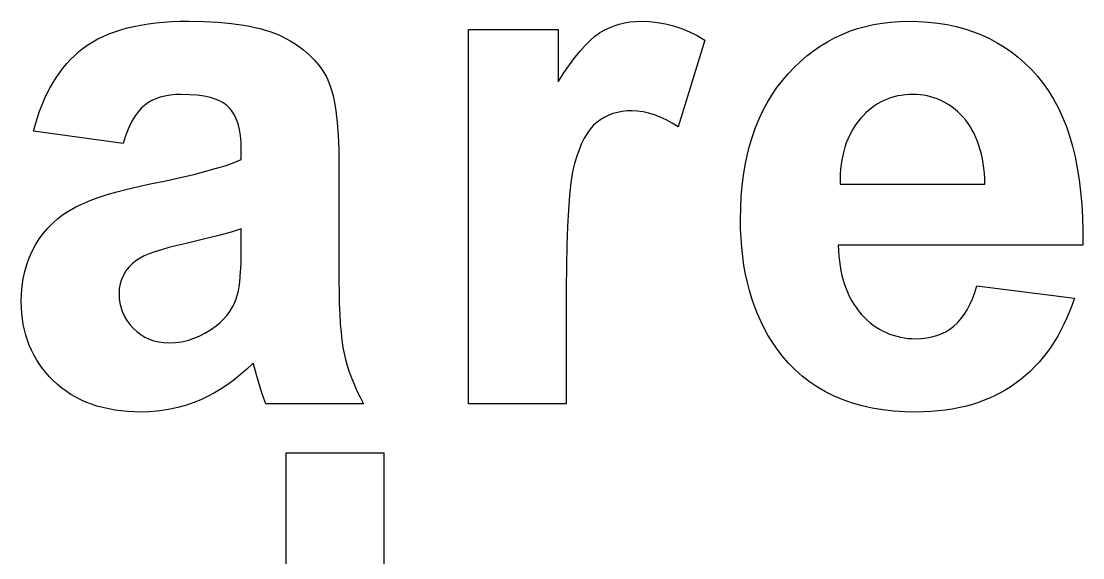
# Model space of a CAD drawing. Header units: metres. Extents: x -269 to 2726, y -36 to 1548.
# Drawn here: x -269.5 to -193.9, y 1047.6 to 1085.8 of the extents above; entities that cross this region are included whole.
import ezdxf

# ---------------------------------------------------------------- set-up
doc = ezdxf.new("R2010")
doc.units = ezdxf.units.M
doc.layers.add('Page1', color=7, linetype='CONTINUOUS')

msp = doc.modelspace()

# ---------------------------------------------------------------- linework, layer by layer
at = {"layer": 'Page1'}
for points in [[(-262.215118, 1077.11853), (-268.591949, 1077.988037), (-268.591949, 1077.988037), (-268.457062, 1078.47876), (-268.310608, 1078.953247), (-268.152557, 1079.411499), (-267.982941, 1079.853638), (-267.801697, 1080.279541), (-267.608887, 1080.689209), (-267.40451, 1081.082764), (-267.188507, 1081.460083), (-266.960938, 1081.821289), (-266.721771, 1082.16626), (-266.471039, 1082.494995), (-266.20871, 1082.807617), (-265.934784, 1083.104004), (-265.649261, 1083.384277), (-265.352173, 1083.648315), (-265.043488, 1083.896118), (-265.043488, 1083.896118), (-264.719452, 1084.128418), (-264.376343, 1084.345703), (-264.01413, 1084.547974), (-263.632843, 1084.735229), (-263.232452, 1084.907593), (-262.812988, 1085.064941), (-262.37442, 1085.207275), (-261.916779, 1085.334717), (-261.440033, 1085.447021), (-260.944214, 1085.544434), (-260.429291, 1085.626831), (-259.895294, 1085.694336), (-259.342194, 1085.746704), (-258.77002, 1085.78418), (-258.178741, 1085.806641), (-257.56839, 1085.814209), (-257.56839, 1085.814209), (-256.477753, 1085.796753), (-255.459015, 1085.744385), (-254.512177, 1085.657227), (-253.637222, 1085.535034), (-253.226715, 1085.460938), (-252.834183, 1085.378052), (-252.459625, 1085.286499), (-252.103027, 1085.186157), (-251.76442, 1085.077148), (-251.443787, 1084.959473), (-251.141113, 1084.833008), (-250.85643, 1084.697754), (-250.85643, 1084.697754), (-250.325439, 1084.409302), (-249.835281, 1084.101929), (-249.385956, 1083.775757), (-248.977463, 1083.430786), (-248.609802, 1083.067017), (-248.282974, 1082.684326), (-247.996979, 1082.282959), (-247.751816, 1081.862671), (-247.751816, 1081.862671), (-247.642944, 1081.636597), (-247.541107, 1081.388062), (-247.446289, 1081.117065), (-247.35849, 1080.823608), (-247.277725, 1080.507813), (-247.203979, 1080.169434), (-247.07756, 1079.425415), (-246.979233, 1078.591675), (-246.908997, 1077.668091), (-246.866852, 1076.654663), (-246.852798, 1075.551514), (-246.852798, 1075.551514), (-246.852798, 1067.322266), (-246.852798, 1067.322266), (-246.847076, 1066.473633), (-246.82988, 1065.682373), (-246.801224, 1064.94873), (-246.761093, 1064.272583), (-246.709503, 1063.654053), (-246.646454, 1063.093018), (-246.571945, 1062.589478), (-246.485962, 1062.143433), (-246.485962, 1062.143433), (-246.384262, 1061.722534), (-246.262619, 1061.294067), (-246.121017, 1060.858276), (-245.959457, 1060.415039), (-245.777954, 1059.964355), (-245.576477, 1059.506348), (-245.355057, 1059.040771), (-245.113678, 1058.567749), (-245.113678, 1058.567749), (-252.07019, 1058.567749), (-252.07019, 1058.567749), (-252.211166, 1058.958984), (-252.366852, 1059.435059), (-252.722366, 1060.64209), (-252.722366, 1060.64209), (-252.869568, 1061.160645), (-252.966934, 1061.466309), (-252.966934, 1061.466309), (-253.405533, 1061.045166), (-253.851791, 1060.651123), (-254.305679, 1060.284302), (-254.767212, 1059.94458), (-255.236389, 1059.63208), (-255.713196, 1059.346802), (-256.197662, 1059.088623), (-256.689758, 1058.857666), (-256.689758, 1058.857666), (-257.18985, 1058.653809), (-257.698303, 1058.477173), (-258.215118, 1058.327759), (-258.740265, 1058.205444), (-259.273773, 1058.110352), (-259.815613, 1058.04248), (-260.365814, 1058.001709), (-260.924377, 1057.988037), (-260.924377, 1057.988037), (-261.413727, 1057.996826), (-261.889923, 1058.022949), (-262.352997, 1058.066528), (-262.802887, 1058.127441), (-263.239685, 1058.205933), (-263.6633, 1058.301758), (-264.073792, 1058.415039), (-264.47113, 1058.545776), (-264.855316, 1058.693848), (-265.226379, 1058.859375), (-265.584259, 1059.042358), (-265.929047, 1059.242798), (-266.260651, 1059.460571), (-266.579132, 1059.695801), (-266.88446, 1059.948486), (-267.176636, 1060.218628), (-267.176636, 1060.218628), (-267.453308, 1060.502075), (-267.712158, 1060.794678), (-267.953125, 1061.096558), (-268.17627, 1061.407593), (-268.381531, 1061.727905), (-268.56897, 1062.057373), (-268.738556, 1062.396118), (-268.890289, 1062.744141), (-269.02417, 1063.101196), (-269.140198, 1063.467651), (-269.238373, 1063.843262), (-269.318695, 1064.228027), (-269.381165, 1064.62207), (-269.425812, 1065.025269), (-269.452576, 1065.437744), (-269.461487, 1065.859497), (-269.461487, 1065.859497), (-269.445587, 1066.415649), (-269.397827, 1066.956665), (-269.318207, 1067.4823), (-269.206757, 1067.992676), (-269.063446, 1068.487671), (-268.888306, 1068.967529), (-268.681305, 1069.432007), (-268.442474, 1069.881226), (-268.442474, 1069.881226), (-268.174927, 1070.309814), (-267.881744, 1070.712646), (-267.562927, 1071.089722), (-267.218536, 1071.440918), (-266.84848, 1071.766235), (-266.45285, 1072.065674), (-266.031586, 1072.339355), (-265.584686, 1072.58728), (-265.584686, 1072.58728), (-265.09967, 1072.818481), (-264.563965, 1073.042236), (-263.9776, 1073.258667), (-263.340576, 1073.467651), (-262.652893, 1073.669067), (-261.91452, 1073.863159), (-261.125488, 1074.049805), (-260.285767, 1074.229004), (-260.285767, 1074.229004), (-259.16217, 1074.459106), (-258.128296, 1074.685303), (-257.184143, 1074.907471), (-256.329712, 1075.125732), (-255.565018, 1075.340088), (-254.89006, 1075.550415), (-254.304825, 1075.756714), (-253.809326, 1075.959106), (-253.809326, 1075.959106), (-253.809326, 1076.688232), (-253.809326, 1076.688232), (-253.823303, 1077.197021), (-253.865234, 1077.667847), (-253.93512, 1078.10083), (-254.032944, 1078.49585), (-254.158737, 1078.853149), (-254.312469, 1079.172607), (-254.494156, 1079.454102), (-254.59549, 1079.580688), (-254.703796, 1079.697754), (-254.703796, 1079.697754), (-254.821808, 1079.806641), (-254.952225, 1079.908447), (-255.095032, 1080.003296), (-255.250259, 1080.091064), (-255.417862, 1080.171875), (-255.597885, 1080.245605), (-255.995132, 1080.37207), (-256.441986, 1080.470337), (-256.938446, 1080.540649), (-257.484497, 1080.582764), (-258.08017, 1080.596802), (-258.08017, 1080.596802), (-258.487579, 1080.584717), (-258.87204, 1080.548462), (-259.233459, 1080.488159), (-259.571899, 1080.403687), (-259.887329, 1080.295166), (-260.179779, 1080.162476), (-260.449219, 1080.005615), (-260.695648, 1079.824585), (-260.695648, 1079.824585), (-260.924957, 1079.613403), (-261.143036, 1079.365845), (-261.349854, 1079.082031), (-261.54541, 1078.761963), (-261.729706, 1078.405518), (-261.902771, 1078.012817), (-262.064575, 1077.583862), (-262.215118, 1077.11853)], [(-230.681793, 1058.567749), (-237.638306, 1058.567749), (-237.638306, 1085.234497), (-231.261505, 1085.234497), (-231.261505, 1081.49353), (-231.261505, 1081.49353), (-230.856827, 1082.127563), (-230.462555, 1082.704834), (-230.07869, 1083.225586), (-229.705231, 1083.689453), (-229.342163, 1084.096802), (-228.989502, 1084.447388), (-228.647247, 1084.741333), (-228.315399, 1084.978516), (-228.315399, 1084.978516), (-227.983185, 1085.174438), (-227.639877, 1085.344116), (-227.285446, 1085.487793), (-226.919907, 1085.605225), (-226.543259, 1085.696655), (-226.155502, 1085.761963), (-225.756622, 1085.801147), (-225.346649, 1085.814209), (-225.346649, 1085.814209), (-224.762833, 1085.793213), (-224.184402, 1085.730347), (-223.611343, 1085.62561), (-223.043655, 1085.479004), (-222.481354, 1085.290527), (-221.924438, 1085.060059), (-221.372879, 1084.787842), (-220.826721, 1084.473633), (-220.826721, 1084.473633), (-222.71077, 1078.296021), (-222.71077, 1078.296021), (-223.148529, 1078.563599), (-223.578644, 1078.79541), (-224.001114, 1078.991577), (-224.415939, 1079.151978), (-224.82312, 1079.276855), (-225.222672, 1079.366089), (-225.614563, 1079.419556), (-225.998825, 1079.437378), (-225.998825, 1079.437378), (-226.358704, 1079.424683), (-226.704636, 1079.386597), (-227.036636, 1079.322998), (-227.354691, 1079.234131), (-227.658798, 1079.119751), (-227.948975, 1078.980103), (-228.225204, 1078.814941), (-228.487503, 1078.62439), (-228.487503, 1078.62439), (-228.736023, 1078.400635), (-228.970963, 1078.135864), (-229.192322, 1077.829956), (-229.400085, 1077.483154), (-229.594269, 1077.095215), (-229.774857, 1076.666138), (-229.941864, 1076.196167), (-230.095291, 1075.685059), (-230.095291, 1075.685059), (-230.166306, 1075.401123), (-230.232742, 1075.080688), (-230.351883, 1074.330811), (-230.452682, 1073.435303), (-230.535172, 1072.394165), (-230.599319, 1071.207642), (-230.645142, 1069.875366), (-230.672623, 1068.397583), (-230.681793, 1066.774292), (-230.681793, 1066.774292), (-230.681793, 1058.567749)], [(-201.475998, 1066.973633), (-194.51947, 1066.104004), (-194.51947, 1066.104004), (-194.68959, 1065.615479), (-194.871597, 1065.141724), (-195.065506, 1064.682861), (-195.271286, 1064.238647), (-195.488953, 1063.809326), (-195.718521, 1063.394653), (-195.959976, 1062.994873), (-196.213318, 1062.609863), (-196.478546, 1062.239746), (-196.755661, 1061.884277), (-197.044662, 1061.543701), (-197.345566, 1061.217773), (-197.65834, 1060.906738), (-197.983017, 1060.610474), (-198.31958, 1060.329102), (-198.66803, 1060.062378), (-198.66803, 1060.062378), (-199.027969, 1059.811157), (-199.399033, 1059.576172), (-199.781204, 1059.357422), (-200.174484, 1059.154907), (-200.578873, 1058.968506), (-200.99437, 1058.79834), (-201.420975, 1058.644409), (-201.858688, 1058.506714), (-202.307526, 1058.385132), (-202.767456, 1058.279785), (-203.23851, 1058.190674), (-203.720673, 1058.117676), (-204.213943, 1058.061035), (-204.718323, 1058.020508), (-205.23381, 1057.996216), (-205.760422, 1057.988037), (-205.760422, 1057.988037), (-206.589111, 1058.005859), (-207.390427, 1058.05896), (-208.164352, 1058.147583), (-208.910889, 1058.271729), (-209.630051, 1058.431274), (-210.321808, 1058.626221), (-210.986191, 1058.856689), (-211.623184, 1059.122559), (-212.232788, 1059.42395), (-212.815018, 1059.760742), (-213.369858, 1060.133057), (-213.897308, 1060.540771), (-214.397369, 1060.983887), (-214.870041, 1061.462524), (-215.315338, 1061.976563), (-215.733246, 1062.526123), (-215.733246, 1062.526123), (-216.042557, 1062.987671), (-216.331909, 1063.464111), (-216.601318, 1063.955444), (-216.850769, 1064.46167), (-217.080261, 1064.98291), (-217.289795, 1065.519043), (-217.47937, 1066.07019), (-217.649002, 1066.63623), (-217.798676, 1067.217163), (-217.928391, 1067.812988), (-218.038147, 1068.423828), (-218.127945, 1069.049561), (-218.197784, 1069.690186), (-218.247681, 1070.345825), (-218.277603, 1071.016357), (-218.287582, 1071.701904), (-218.287582, 1071.701904), (-218.274353, 1072.5177), (-218.23465, 1073.311279), (-218.168488, 1074.082275), (-218.075851, 1074.830933), (-217.956757, 1075.557251), (-217.811203, 1076.260986), (-217.63916, 1076.942383), (-217.440674, 1077.60144), (-217.215698, 1078.238037), (-216.964279, 1078.852173), (-216.686386, 1079.44397), (-216.382019, 1080.013306), (-216.051193, 1080.560181), (-215.693893, 1081.084717), (-215.310135, 1081.586792), (-214.899902, 1082.066406), (-214.899902, 1082.066406), (-214.469452, 1082.520264), (-214.02504, 1082.944824), (-213.566635, 1083.340088), (-213.094254, 1083.706055), (-212.60791, 1084.042725), (-212.107574, 1084.35022), (-211.593277, 1084.628418), (-211.064987, 1084.877197), (-210.522736, 1085.096802), (-209.966492, 1085.287109), (-209.396286, 1085.448242), (-208.812103, 1085.579956), (-208.213943, 1085.682373), (-207.601807, 1085.755615), (-206.975693, 1085.799561), (-206.335602, 1085.814209), (-206.335602, 1085.814209), (-205.617722, 1085.798828), (-204.919052, 1085.75293), (-204.239563, 1085.67627), (-203.579285, 1085.569092), (-202.938187, 1085.431152), (-202.316299, 1085.262573), (-201.713593, 1085.063477), (-201.130096, 1084.833618), (-200.565781, 1084.573242), (-200.020676, 1084.282104), (-199.494751, 1083.960327), (-198.988022, 1083.608032), (-198.500488, 1083.224976), (-198.032166, 1082.811279), (-197.583023, 1082.367065), (-197.153076, 1081.89209), (-197.153076, 1081.89209), (-196.746445, 1081.385498), (-196.367264, 1080.846313), (-196.015518, 1080.274536), (-195.691208, 1079.670044), (-195.394333, 1079.032959), (-195.124908, 1078.363281), (-194.882919, 1077.661011), (-194.668365, 1076.926025), (-194.481247, 1076.158447), (-194.321579, 1075.358276), (-194.189346, 1074.525513), (-194.084549, 1073.660034), (-194.007187, 1072.762085), (-193.957275, 1071.831299), (-193.934799, 1070.868042), (-193.939758, 1069.872192), (-193.939758, 1069.872192), (-211.33107, 1069.872192), (-211.33107, 1069.872192), (-211.316177, 1069.483032), (-211.289597, 1069.104858), (-211.251343, 1068.737671), (-211.201431, 1068.381348), (-211.139816, 1068.036133), (-211.066544, 1067.701782), (-210.981598, 1067.378296), (-210.884964, 1067.065918), (-210.776657, 1066.764404), (-210.656677, 1066.473755), (-210.525009, 1066.194214), (-210.381683, 1065.925537), (-210.226669, 1065.667847), (-210.059982, 1065.421143), (-209.881607, 1065.185303), (-209.691574, 1064.960449), (-209.691574, 1064.960449), (-209.492691, 1064.747925), (-209.287781, 1064.549194), (-209.076874, 1064.364014), (-208.85994, 1064.192627), (-208.636993, 1064.035034), (-208.408035, 1063.890991), (-208.17305, 1063.760742), (-207.932068, 1063.644165), (-207.685059, 1063.541382), (-207.432037, 1063.452271), (-207.173004, 1063.376831), (-206.907944, 1063.315186), (-206.636887, 1063.267212), (-206.359802, 1063.23291), (-206.076706, 1063.21228), (-205.787582, 1063.205444), (-205.787582, 1063.205444), (-205.398056, 1063.21936), (-205.024307, 1063.26123), (-204.666351, 1063.330933), (-204.324158, 1063.428589), (-203.997757, 1063.553955), (-203.687134, 1063.707397), (-203.392288, 1063.88855), (-203.11322, 1064.097656), (-203.11322, 1064.097656), (-202.850357, 1064.337769), (-202.604141, 1064.612061), (-202.374542, 1064.920288), (-202.161575, 1065.262817), (-201.965225, 1065.639282), (-201.785522, 1066.049927), (-201.622437, 1066.494751), (-201.475998, 1066.973633)], [(-200.896286, 1074.219971), (-200.910812, 1074.604736), (-200.936295, 1074.977783), (-200.972733, 1075.339111), (-201.020126, 1075.688721), (-201.078461, 1076.026733), (-201.147751, 1076.352905), (-201.227982, 1076.667358), (-201.319183, 1076.970215), (-201.421326, 1077.26123), (-201.534409, 1077.540649), (-201.658447, 1077.80835), (-201.793442, 1078.064209), (-201.939392, 1078.308472), (-202.096283, 1078.541016), (-202.26413, 1078.761841), (-202.442932, 1078.970825), (-202.442932, 1078.970825), (-202.629684, 1079.167725), (-202.821426, 1079.351929), (-203.018127, 1079.523438), (-203.219803, 1079.682251), (-203.426437, 1079.828247), (-203.638062, 1079.96167), (-203.854645, 1080.082275), (-204.076202, 1080.190308), (-204.302734, 1080.285522), (-204.534225, 1080.368164), (-204.770706, 1080.437988), (-205.012146, 1080.495117), (-205.25856, 1080.539673), (-205.509933, 1080.571411), (-205.766296, 1080.590454), (-206.027618, 1080.596802), (-206.027618, 1080.596802), (-206.306488, 1080.590088), (-206.579239, 1080.569946), (-206.845871, 1080.536377), (-207.106369, 1080.489502), (-207.360764, 1080.429199), (-207.609024, 1080.355347), (-207.851166, 1080.268188), (-208.087173, 1080.167603), (-208.317078, 1080.053711), (-208.540863, 1079.92627), (-208.758514, 1079.785522), (-208.970047, 1079.631226), (-209.175461, 1079.463623), (-209.374756, 1079.282593), (-209.567932, 1079.088135), (-209.754974, 1078.880249), (-209.754974, 1078.880249), (-209.93367, 1078.660889), (-210.100601, 1078.432007), (-210.255783, 1078.193481), (-210.399231, 1077.945313), (-210.53093, 1077.687622), (-210.650864, 1077.420288), (-210.759064, 1077.143433), (-210.85553, 1076.856934), (-210.940231, 1076.560913), (-211.013184, 1076.255249), (-211.074402, 1075.940063), (-211.123871, 1075.615234), (-211.161591, 1075.280762), (-211.187561, 1074.936768), (-211.201782, 1074.58313), (-211.204254, 1074.219971), (-211.204254, 1074.219971), (-200.896286, 1074.219971)], [(-253.809326, 1071.031616), (-254.519958, 1070.803589), (-255.410889, 1070.554321), (-256.482147, 1070.283813), (-257.733704, 1069.992188), (-257.733704, 1069.992188), (-258.375488, 1069.841431), (-258.959198, 1069.691406), (-259.484833, 1069.542236), (-259.952332, 1069.393799), (-260.361755, 1069.246094), (-260.713043, 1069.099243), (-261.006287, 1068.953125), (-261.241394, 1068.807861), (-261.241394, 1068.807861), (-261.537537, 1068.564453), (-261.79422, 1068.305176), (-262.011383, 1068.030029), (-262.189087, 1067.739014), (-262.327301, 1067.432129), (-262.425995, 1067.109497), (-262.485229, 1066.770874), (-262.504974, 1066.416504), (-262.504974, 1066.416504), (-262.489197, 1066.067017), (-262.441864, 1065.72937), (-262.362946, 1065.403809), (-262.252502, 1065.090088), (-262.110474, 1064.788452), (-261.93689, 1064.498657), (-261.73172, 1064.220825), (-261.495026, 1063.955078), (-261.495026, 1063.955078), (-261.233948, 1063.711426), (-260.95578, 1063.500244), (-260.660492, 1063.321655), (-260.348053, 1063.175415), (-260.018494, 1063.061768), (-259.671814, 1062.980591), (-259.308014, 1062.931885), (-258.927094, 1062.915649), (-258.927094, 1062.915649), (-258.493652, 1062.93457), (-258.065155, 1062.991211), (-257.641632, 1063.085693), (-257.223053, 1063.217896), (-256.809418, 1063.387939), (-256.400757, 1063.595825), (-255.99704, 1063.841431), (-255.598282, 1064.124878), (-255.598282, 1064.124878), (-255.31868, 1064.360107), (-255.064133, 1064.608276), (-254.834641, 1064.869629), (-254.630203, 1065.143921), (-254.450821, 1065.431152), (-254.296478, 1065.731567), (-254.167191, 1066.044922), (-254.062958, 1066.371216), (-254.062958, 1066.371216), (-254.00351, 1066.613159), (-253.951996, 1066.903931), (-253.908401, 1067.243774), (-253.872726, 1067.632568), (-253.82518, 1068.557007), (-253.809326, 1069.677368), (-253.809326, 1069.677368), (-253.809326, 1071.031616)], [(-250.620926, 1042.150269), (-250.620926, 1055.089478), (-243.664398, 1055.089478), (-243.664398, 1055.089478), (-243.664398, 1018.56781)]]:
    msp.add_lwpolyline(points, dxfattribs=at)

doc.saveas('drawing.dxf')
